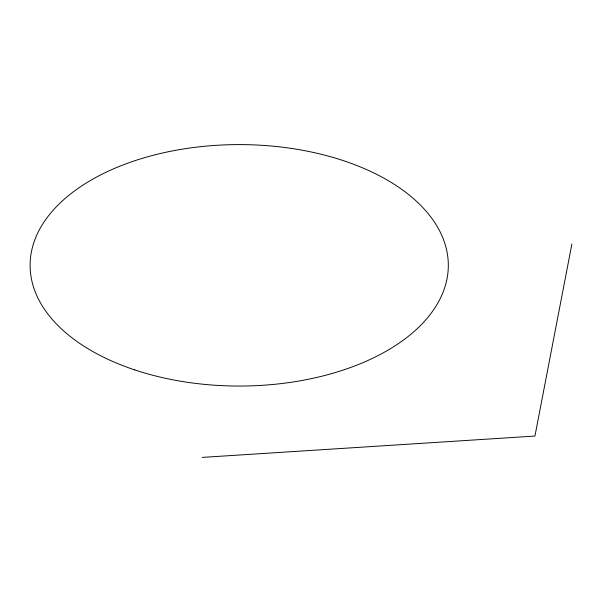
<?xml version="1.0" encoding="UTF-8"?>
<svg xmlns="http://www.w3.org/2000/svg" width="602" height="602" viewBox="0 0 602 602"><rect width="100%" height="100%" fill="white"/><g stroke="black" fill="none" stroke-linecap="round" stroke-linejoin="round"><path stroke-width="0.9" d="M571.9 243.983L534.937 436.059L202.242 457.4M134.652 369.876A209.112 120.731 0 0 0 448.317 265.324A209.112 120.731 0 0 0 134.652 160.772A209.112 120.731 0 0 0 134.652 369.876"/></g></svg>
